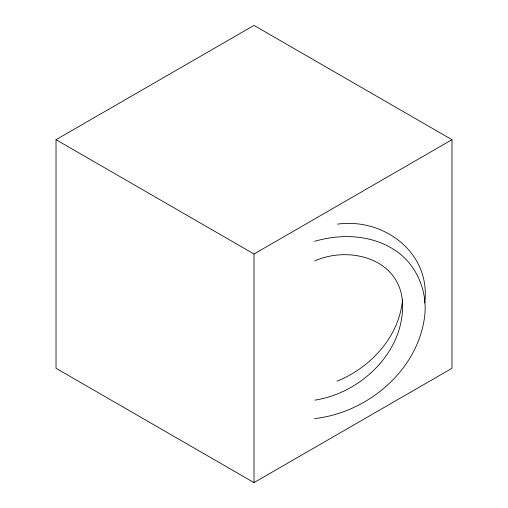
<?xml version="1.0" encoding="UTF-8"?>
<svg xmlns="http://www.w3.org/2000/svg" width="508" height="508" viewBox="0 0 508 508"><rect width="100%" height="100%" fill="white"/><g stroke="black" fill="none" stroke-linecap="round" stroke-linejoin="round"><path stroke-width="0.76" d="M424.707 302.92C431.184 253.13 384.321 217.672 337.56 224.117M402.539 299.593C399.326 336.62 370.63 367.601 337.121 381.14M56.026 139.7L254 25.4L451.974 139.7L451.974 368.3L254 482.6L56.026 368.3L56.026 139.7L254 254L451.974 139.7M314.7 260.972C349.644 245.193 400.653 259.017 402.52 303.225C404.457 351.803 360.915 393.084 314.846 400.126M314.516 241.351C340.506 233.655 370.307 234.613 393.687 249.384C415.906 263.138 427.66 290.163 424.707 315.855C418.167 370.351 367.703 412.68 314.573 418.598M254 254L254 482.6"/></g></svg>
